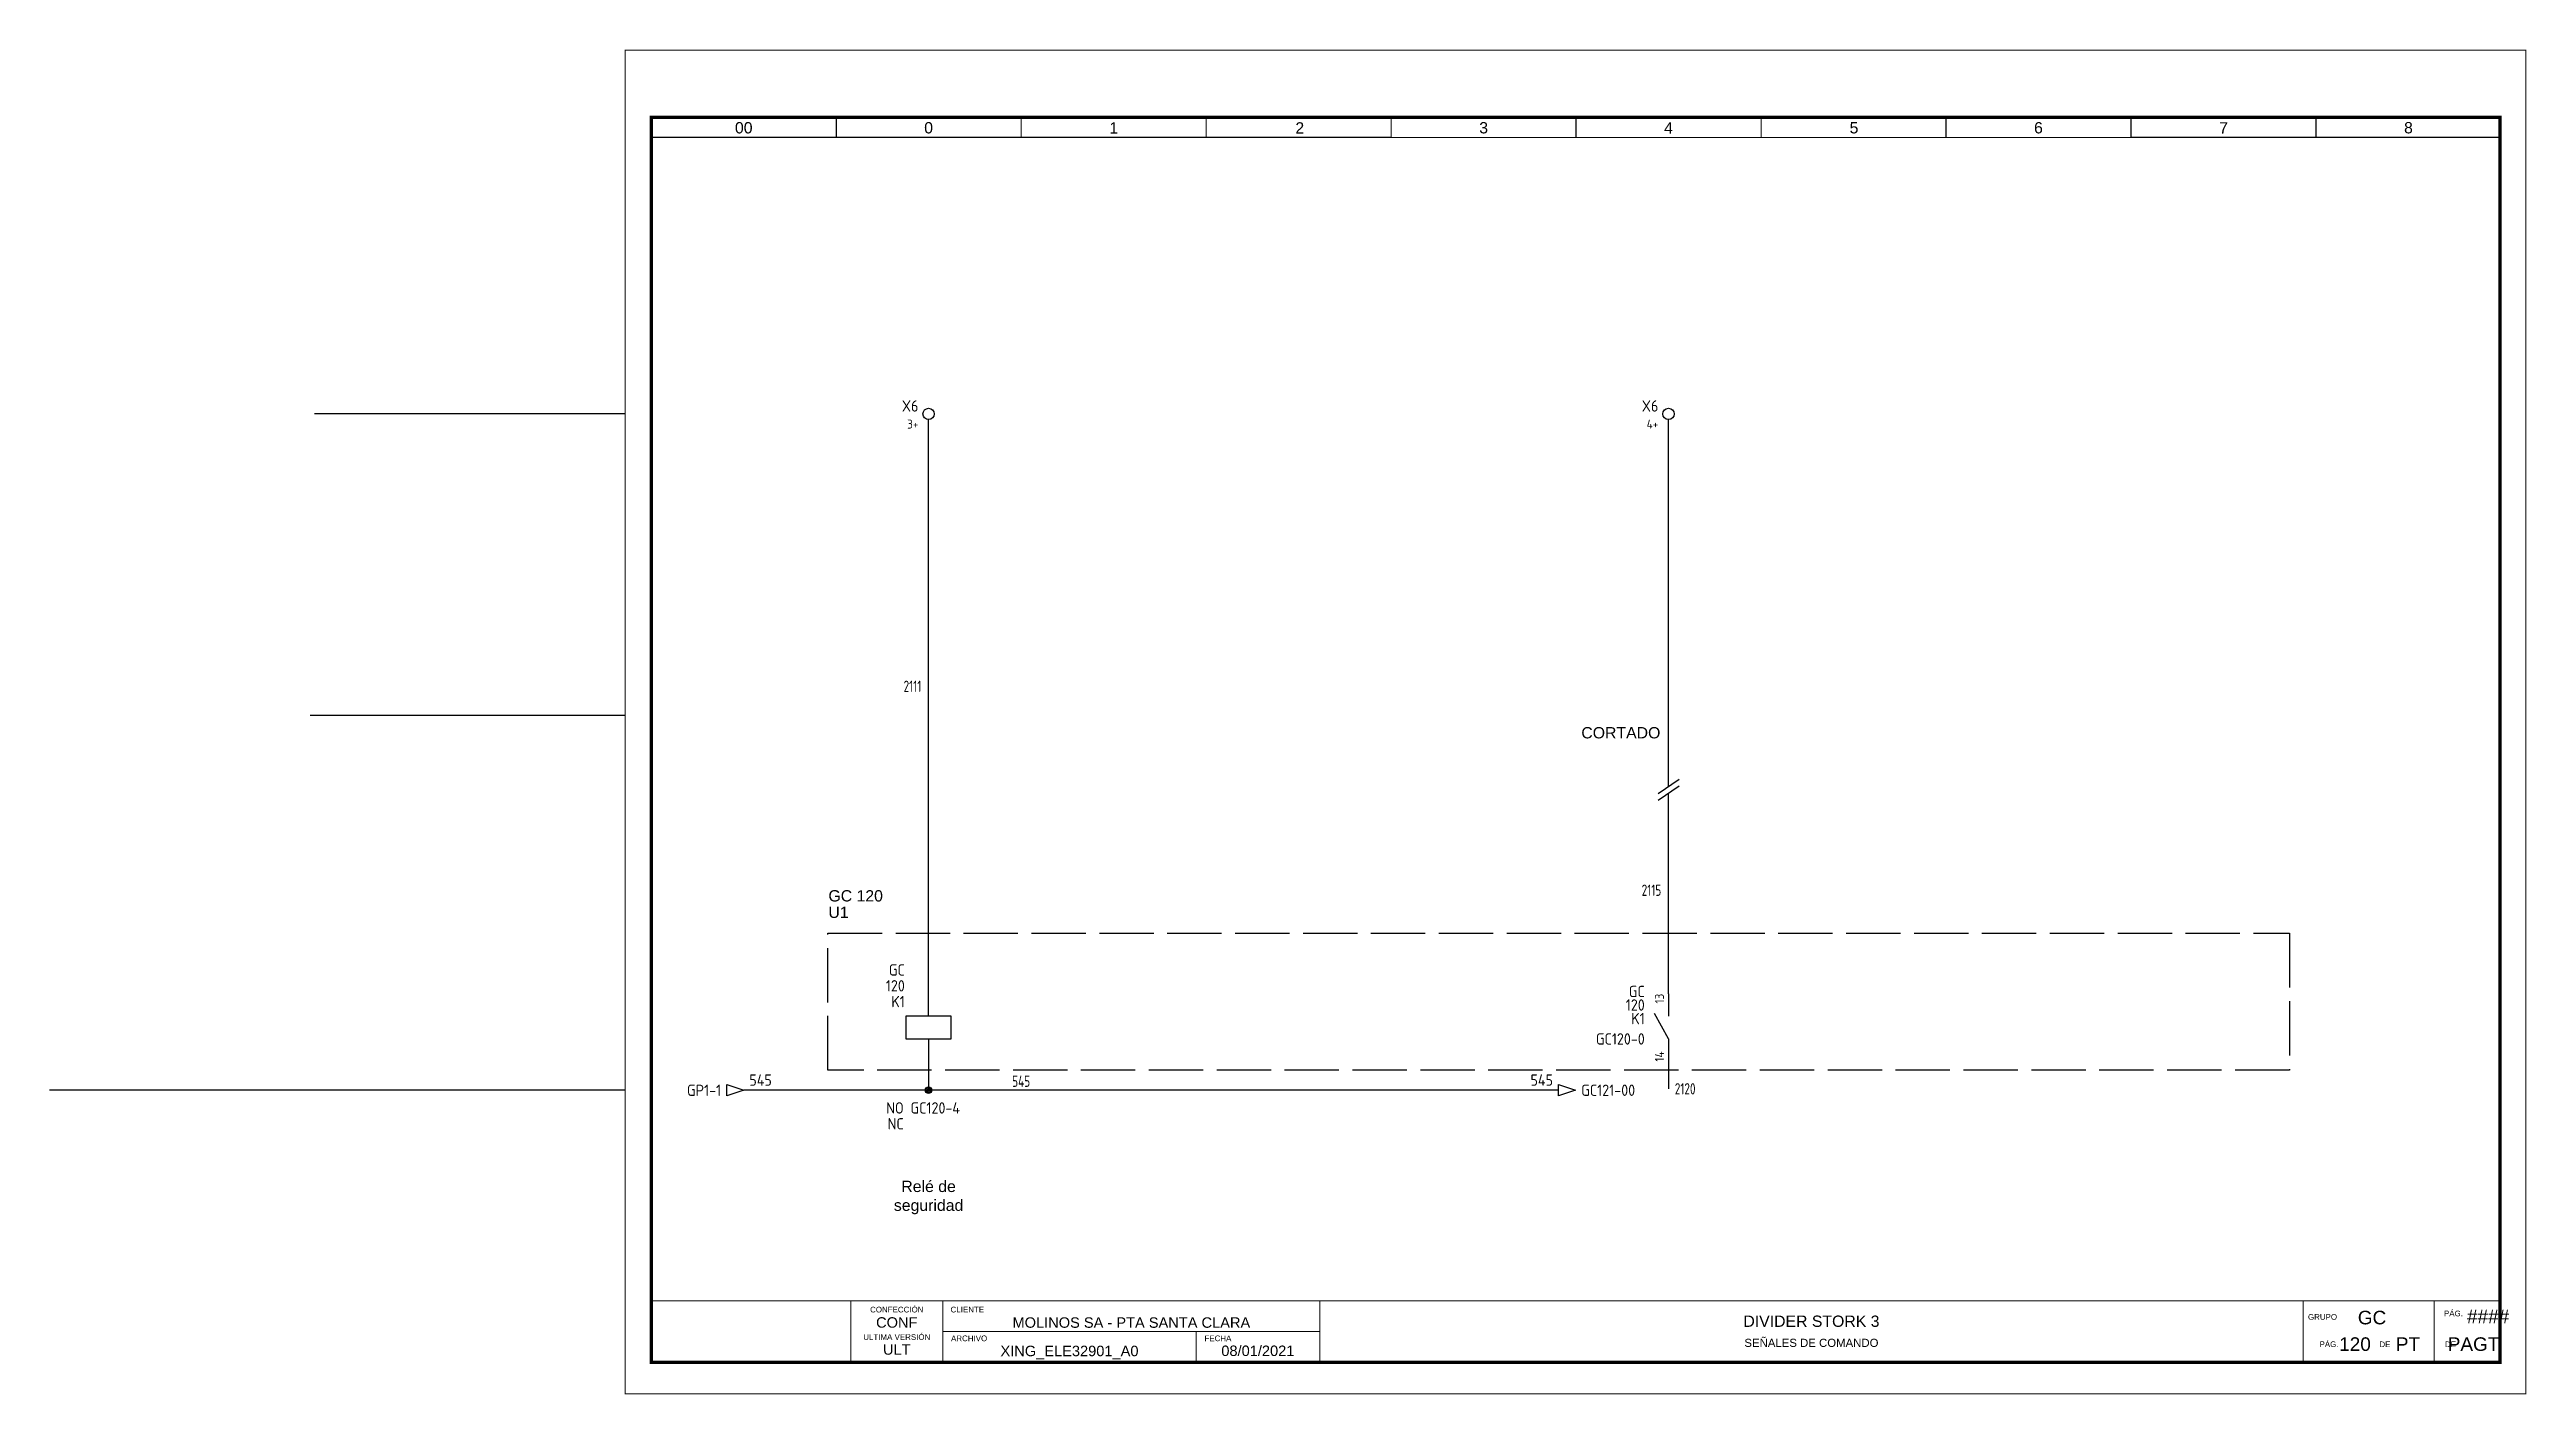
# Model space of a CAD drawing. Header units: millimetres. Extents: x -127 to 420, y 0 to 297.
import ezdxf
from ezdxf.enums import TextEntityAlignment as Align

# ---------------------------------------------------------------- set-up
doc = ezdxf.new("R2010")
doc.units = ezdxf.units.MM
doc.linetypes.add('ACAD_ISO02W100', pattern=[15, 12, -3])
for name, color, linetype in [('DESC', 150, 'Continuous'), ('LOC', 8, 'Continuous'), ('MISC', 7, 'Continuous'), ('RED_15', 20, 'Continuous'), ('SYMS', 7, 'Continuous'), ('TAGS', 150, 'Continuous'), ('TERMS', 123, 'Continuous'), ('WHT_15', 7, 'Continuous'), ('WIREFIXED', 7, 'Continuous'), ('WIRENO', 72, 'Continuous'), ('WIREREF', 52, 'Continuous'), ('WIREREF_DEST', 52, 'Continuous'), ('XREF', 7, 'Continuous'), ('XREFCHILD', 134, 'Continuous')]:
    doc.layers.add(name, color=color, linetype=linetype)
doc.layers.add('eProC - L2', color=41, linetype='Continuous', lineweight=20)
doc.styles.get("Standard").update_dxf_attribs({"font": 'arial.ttf'})
doc.styles.add('WD_IEC', font='ISOCP2.shx', dxfattribs={"width": 0.9, "height": 4})
picture_1 = doc.add_image_def('image1.jpg', size_in_pixel=(564, 174))

# ---------------------------------------------------------------- blocks, each defined once
blk = doc.blocks.new('VCR1')
for p, q in [((0, 2.5), (0, 7.5)), ((0, -2.5), (0, -7.5))]:
    blk.add_line(p, q)
blk.add_lwpolyline([(-5, 2.5), (-5, -2.5), (5, -2.5), (5, 2.5)], close=True)
at = {"style": 'WD_IEC'}
for tag, p in [('INST', (-5.25, 11.5)), ('TAG1', (-5.25, 4.5)), ('LOC', (-5.25, 8)), ('DESC1', (-5.25, -6.85)), ('DESC2', (-5.25, -10.35)), ('DESC3', (-5.25, -13.85))]:
    blk.add_attdef(tag, text='', height=2.5, dxfattribs=at).set_placement(p, align=Align.RIGHT)
blk.add_attdef('TERM01', text='', height=2, rotation=90, dxfattribs=at).set_placement((-1, 7.5), align=Align.RIGHT)
at = {"style": 'WD_IEC', "flags": 1}
for tag, p, height in [('X2TERM01', (0, 7.5), 0.32), ('X4LINK', (-5, 0), 0.32), ('X1LINK', (5, 0), 0.32), ('ASSYCODE', (1, -4), 1), ('FAMILY', (1, -5.5), 1), ('X8TERM02', (0, -7.5), 0.32), ('CATDESC', (1, -7), 1)]:
    blk.add_attdef(tag, p, '', height=height, dxfattribs=at)
at = {"style": 'WD_IEC', "flags": 9}
for tag, p in [('MFG', (-6, 1)), ('CAT', (-6, -1.5))]:
    blk.add_attdef(tag, text='', height=1.5, dxfattribs=at).set_placement(p, align=Align.RIGHT)
at = {"style": 'WD_IEC'}
blk.add_attdef('TERM02', (-1, -7.5), '', height=2, rotation=90, dxfattribs=at)
at = {"lineweight": 9, "style": 'WD_IEC'}
for tag, p in [('NO', (-5.5, -16.5)), ('NC', (-5.5, -20))]:
    blk.add_attdef(tag, text='', height=2.5, dxfattribs=at).set_placement(p, align=Align.TOP_RIGHT)
for tag, p in [('XREFNO', (-4, -16.5)), ('XREFNC', (-4, -20))]:
    blk.add_attdef(tag, text='', height=2.5, dxfattribs=at).set_placement(p, align=Align.TOP_LEFT)
blk = doc.blocks.new('WDDOT')
for radius in [0.72, 0.449, 0.223]:
    blk.add_circle((0, 0), radius)
blk = doc.blocks.new('WD_WNH')
at = {"linetype": 'Continuous', "style": 'WD_IEC', "width": 0.8}
blk.add_attdef('WIRENO', text='', height=2.5, dxfattribs=at).set_placement((0, 0.75), align=Align.CENTER)
at = {"style": 'WD_IEC', "flags": 1}
for tag, p in [('W08USER', (0, 0.375)), ('W04USER', (0, 0.875)), ('W05USER', (0, 0.75)), ('W09USER', (0, 0.25)), ('W03USER', (0, 1)), ('W06USER', (0, 0.625)), ('W07USER', (0, 0.5)), ('W02USER', (0, 1.125)), ('W01USER', (0, 1.25)), ('W10USER', (0, 0.125))]:
    blk.add_attdef(tag, text='', height=0.08, dxfattribs=at).set_placement(p, align=Align.CENTER)
blk = doc.blocks.new('HA1D3')
blk.add_lwpolyline([(0, 0), (-3.75, -1.25), (-3.75, 1.25)], close=True)
at = {"style": 'WD_IEC'}
blk.add_attdef('XREF', text='', height=2.5, dxfattribs=at).set_placement((-5, 0), align=Align.MIDDLE_RIGHT)
at = {"style": 'WD_IEC', "flags": 1}
blk.add_attdef('SIGCODE', text='', height=1, dxfattribs=at).set_placement((-2.5, 1.8), align=Align.RIGHT)
at = {"style": 'WD_IEC'}
for tag, p, height, flags in [('X1TERM01', (0, 0), 0.32, 1), ('WIRENO', (1.25, 1), 2.5, 8)]:
    blk.add_attdef(tag, p, '', height=height, dxfattribs=dict(at, flags=flags))
blk.add_attdef('DESC1', text='', height=2.5, dxfattribs=at).set_placement((1.25, -1), align=Align.TOP_LEFT)
blk = doc.blocks.new('WD_WNV')
at = {"linetype": 'Continuous', "style": 'WD_IEC', "width": 0.8}
blk.add_attdef('WIRENO', text='', height=2.5, dxfattribs=at).set_placement((-1.6, 0), align=Align.MIDDLE_RIGHT)
at = {"style": 'WD_IEC', "flags": 1}
for tag, p in [('W08USER', (-1, 0.375)), ('W04USER', (-1, 0.875)), ('W05USER', (-1, 0.75)), ('W09USER', (-1, 0.25)), ('W03USER', (-1, 1)), ('W06USER', (-1, 0.625)), ('W07USER', (-1, 0.5)), ('W02USER', (-1, 1.125)), ('W01USER', (-1, 1.25)), ('W10USER', (-1, 0.125))]:
    blk.add_attdef(tag, text='', height=0.08, dxfattribs=at).set_placement(p, align=Align.CENTER)
blk = doc.blocks.new('VCR21')
for p, q in [((0, 7.5), (0, 2.5)), ((0, -2.5), (-3.12, 3.12)), ((0, -2.5), (0, -7.5))]:
    blk.add_line(p, q)
at = {"style": 'WD_IEC'}
for tag, p in [('INST', (-5.25, 6.75)), ('LOC', (-5.25, 3.75)), ('TAG2', (-5.25, 0.75)), ('DESC1', (-5.25, -6.75)), ('XREF', (-5.25, -3.75)), ('DESC3', (-5.25, -12.75)), ('DESC2', (-5.25, -9.75))]:
    blk.add_attdef(tag, text='', height=2.5, dxfattribs=at).set_placement(p, align=Align.RIGHT)
blk.add_attdef('TERM01', text='', height=2, rotation=90, dxfattribs=at).set_placement((-1, 7.5), align=Align.RIGHT)
at = {"style": 'WD_IEC', "flags": 1}
for tag, p, height in [('X2TERM01', (0, 7.5), 0.32), ('X4LINK', (-2.75, 0), 0.32), ('X1LINK', (-0.5, 0), 0.32), ('CONTACT', (4, -3.5), 1), ('FAMILY', (4, -5), 1), ('COMMON', (5.25, -4.75), 1), ('X8TERM02', (0, -7.5), 0.32)]:
    blk.add_attdef(tag, p, '', height=height, dxfattribs=at)
at = {"style": 'WD_IEC'}
blk.add_attdef('TERM02', (-1, -7.5), '', height=2, rotation=90, dxfattribs=at)
blk = doc.blocks.new('HA1S1')
blk.add_lwpolyline([(0, 1.25), (3.75, 0), (0, -1.25)], close=True)
at = {"style": 'WD_IEC'}
for tag, height, flags, p in [('WIRENO', 2.5, 8, (-1.25, 1)), ('SIGCODE', 1, 1, (5, 1.8))]:
    blk.add_attdef(tag, text='', height=height, dxfattribs=dict(at, flags=flags)).set_placement(p, align=Align.RIGHT)
at = {"style": 'WD_IEC', "flags": 1}
blk.add_attdef('X4TERM01', (0, 0), '', height=0.32, dxfattribs=at)
at = {"style": 'WD_IEC'}
blk.add_attdef('XREF', text='', height=2.5, dxfattribs=at).set_placement((5, 0), align=Align.MIDDLE_LEFT)
blk.add_attdef('DESC1', text='', height=2.5, dxfattribs=at).set_placement((-1.25, -1), align=Align.TOP_RIGHT)
blk = doc.blocks.new('VT0002')
blk.add_circle((0, 0), 1.25)
at = {"style": 'WD_IEC', "flags": 1}
for tag, p, height in [('ASSYCODE', (2.75, 10.75), 1), ('CATDESC', (2.75, 9.25), 1), ('MFG', (2.75, 7.25), 1.5), ('CAT', (2.75, 4.75), 1.5), ('X4PIN01', (-1.25, 1), 0.25), ('X4TERM01', (-1.25, 0), 0.25), ('X4TERMDESC01', (-1.25, 0.5), 0.4), ('STRIPSEQ', (0, 0), 0.025), ('X2PIN01', (0, 2.25), 0.25), ('X2TERM01', (0, 1.25), 0.25), ('X8PIN01', (0, -0.25), 0.25), ('X2TERMDESC01', (0, 1.75), 0.4), ('X1PIN01', (1.25, 1), 0.25), ('X1TERM01', (1.25, 0), 0.25), ('X1TERMDESC01', (1.25, 0.5), 0.4), ('LINKTERM', (0, -0.04), 0.025), ('X8TERM01', (0, -1.25), 0.25), ('X8TERMDESC01', (0, -0.75), 0.4)]:
    blk.add_attdef(tag, p, '', height=height, dxfattribs=at)
at = {"style": 'WD_IEC'}
for tag, p in [('INST', (-2.25, 6.5)), ('LOC', (-2.25, 3.5)), ('DESC1', (-2.25, -6.25)), ('DESC3', (-2.25, -12.25)), ('DESC2', (-2.25, -9.25))]:
    blk.add_attdef(tag, text='', height=2.5, dxfattribs=at).set_placement(p, align=Align.RIGHT)
at = {"style": 'WD_IEC', "flags": 8}
for tag, height, p in [('TAGSTRIP', 2.5, (-2.25, 0.5)), ('TERM01', 2, (-2.25, -3.25))]:
    blk.add_attdef(tag, text='', height=height, dxfattribs=at).set_placement(p, align=Align.RIGHT)
blk = doc.blocks.new('eproc_rotulo_010')
at = {"layer": 'eProC - L2', "color": 0, "lineweight": 5, "const_width": 0.233}
for points in [[(0.12, 297.12), (420.12, 297.12), (420.12, 0.12), (0.12, 0.12), (0.12, 297.12)], [(5.9, 20.72), (414.37, 20.7)], [(49.98, 7.12), (49.98, 20.72)], [(70.35, 7.12), (70.35, 20.72)], [(153.64, 7.04), (153.64, 20.64)], [(70.35, 13.92), (153.64, 13.92)], [(126.3, 7.12), (126.3, 13.92)]]:
    blk.add_lwpolyline(points, dxfattribs=at)
at = {"layer": 'eProC - L2', "color": 0}
blk.add_lwpolyline([(420.12, 0.12), (420.12, 297.12), (0.12, 297.12), (0.12, 0.12), (420.12, 0.12)], dxfattribs=at)
at = {"layer": 'eProC - L2', "color": 0, "lineweight": 40, "const_width": 0.75}
blk.add_lwpolyline([(5.92, 7.13), (414.37, 7.11), (414.4, 282.24), (5.95, 282.27)], close=True, dxfattribs=at)
at = {"layer": 'eProC - L2', "color": 0, "lineweight": 5, "const_width": 0.233}
for points in [[(46.8, 277.83), (5.9, 277.83), (5.9, 282.27), (46.8, 282.27)], [(87.64, 277.83), (46.75, 277.83), (46.75, 282.27), (87.64, 282.27)], [(128.54, 277.83), (87.64, 277.83), (87.64, 282.26), (128.54, 282.26)], [(169.38, 277.83), (128.49, 277.83), (128.49, 282.26), (169.38, 282.26)], [(210.28, 277.82), (169.38, 277.82), (169.38, 282.26), (210.28, 282.26)], [(251.12, 277.82), (210.23, 277.82), (210.23, 282.26), (251.12, 282.26)], [(292.02, 277.82), (251.12, 277.82), (251.12, 282.25), (292.02, 282.25)], [(332.86, 277.82), (291.97, 277.82), (291.97, 282.25), (332.86, 282.25)], [(373.76, 277.83), (332.86, 277.83), (332.86, 282.27), (373.76, 282.27)], [(414.6, 277.83), (373.71, 277.83), (373.71, 282.27), (414.6, 282.27)]]:
    blk.add_lwpolyline(points, close=True, dxfattribs=at)
at = {"layer": 'eProC - L2', "color": 0, "lineweight": 0, "const_width": 0.233}
for points in [[(370.87, 7.1), (370.87, 20.7)], [(399.87, 7.1), (399.87, 20.7)]]:
    blk.add_lwpolyline(points, dxfattribs=at)
at = {"layer": 'eProC - L2', "color": 0, "lineweight": 20, "char_height": 2.5, "attachment_point": 8}
for s, insert in [('{\\fArial|b0|i0|c0|p18;00}', (26.35, 278.66)), ('{\\fArial|b0|i0|c0|p18;0}', (67.19, 278.66)), ('{\\fArial|b0|i0|c0|p18;1}', (108.09, 278.66)), ('{\\fArial|b0|i0|c0|p18;2}', (149.2, 278.66)), ('{\\fArial|b0|i0|c0|p18;3}', (189.83, 278.66)), ('{\\fArial|b0|i0|c0|p18;4}', (230.67, 278.66)), ('{\\fArial|b0|i0|c0|p18;5}', (271.66, 278.66)), ('{\\fArial|b0|i0|c0|p18;6}', (312.41, 278.66)), ('{\\fArial|b0|i0|c0|p18;7}', (353.31, 278.66)), ('{\\fArial|b0|i0|c0|p18;8}', (394.16, 278.66))]:
    blk.add_mtext(s, dxfattribs=dict(at, insert=insert))
at = {"layer": 'eProC - L2', "color": 0, "char_height": 1.2552}
for s, insert, attachment_point in [('{\\fArial|b0|i0|c0|p18;CONFECCIÓN }', (60.16, 18.11), 8), ('{\\fArial|b0|i0|c0|p18;CLIENTE}', (72.05, 18.11), 7), ('{\\fArial|b0|i0|c0|p18;GRUPO}', (371.96, 16.49), 7), ('{\\fArial|b0|i0|c0|p18;PÁG.}', (402.01, 17.26), 7), ('{\\fArial|b0|i0|c0|p18;ULTIMA VERSIÓN}', (60.16, 12.05), 8), ('{\\fArial|b0|i0|c0|p18;ARCHIVO}', (72.15, 11.76), 7), ('{\\fArial|b0|i0|c0|p18;FECHA}', (128.15, 11.76), 7), ('{\\fArial|b0|i0|c0|p18;PÁG.}', (374.51, 10.46), 7), ('{\\fArial|b0|i0|c0|p18;DE}', (387.74, 10.46), 7), ('{\\fArial|b0|i0|c0|p18;DE}', (402.24, 10.46), 7)]:
    blk.add_mtext(s, dxfattribs=dict(at, insert=insert, attachment_point=attachment_point))
at = {"layer": 'eProC - L2', "color": 0}
for tag, height, p in [('CONF', 2.31, (60.16, 14.76)), ('CLIENTE', 2.31, (111.99, 14.74)), ('DESC_1', 2.5, (262.25, 14.94)), ('ULT', 2.31, (60.16, 8.79)), ('DESC__2', 1.8, (262.25, 10.51)), ('ARCH', 2.31, (98.32, 8.46)), ('FECHA', 2.31, (139.94, 8.5))]:
    blk.add_attdef(tag, text='', height=height, dxfattribs=at).set_placement(p, align=Align.CENTER)
for tag, p in [('GR', (386.11, 17)), ('PGRAL', (411.76, 17.25)), ('PG', (382.35, 11.13)), ('PT', (394.05, 11.13)), ('PAGT', (408.55, 11.13))]:
    blk.add_attdef(tag, text='', height=3, dxfattribs=at).set_placement(p, align=Align.MIDDLE_CENTER)
at = {"layer": 'eProC - L2', "color": 0, "flags": 9}
blk.add_attdef('WD_TB', (0.12, 0.12), '', height=2.5, dxfattribs=at)
at = {"layer": 'eProC - L2', "color": 0}
image = blk.add_image(picture_1, insert=(5.9, 7.12), size_in_units=(44.08, 13.6), dxfattribs=at)
image.dxf.flags = 7

msp = doc.modelspace()

# ---------------------------------------------------------------- linework, layer by layer
for p, q in [((0.12, 216.71), (-68.49, 216.71)), ((0.12, 150.06), (-69.44, 150.06)), ((0.12, 67.23), (-127.04, 67.23)), ((0.12, 67.23), (-127.04, 67.23)), ((0.12, 67.23), (-127.04, 67.23))]:
    msp.add_line(p, q)
at = {"layer": 'DESC', "linetype": 'ACAD_ISO02W100'}
for p, q in [((232.99, 135.9), (228.36, 132.73)), ((232.99, 134.45), (228.36, 131.29))]:
    msp.add_line(p, q, dxfattribs=at)
msp.add_lwpolyline([(44.92, 101.92), (367.85, 101.92), (367.85, 71.65), (44.92, 71.65)], close=True, dxfattribs=at)
at = {"layer": 'RED_15'}
for p, q in [((67.19, 88.57), (67.19, 215.46)), ((230.67, 134.31), (230.67, 215.46)), ((230.67, 88.57), (230.67, 132.87))]:
    msp.add_line(p, q, dxfattribs=at)
at = {"layer": 'WHT_15'}
for p, q in [((67.19, 73.57), (67.19, 67.23)), ((230.67, 73.57), (230.67, 67.55)), ((206.39, 67.23), (26.35, 67.23))]:
    msp.add_line(p, q, dxfattribs=at)

# ---------------------------------------------------------------- block references
at = {"layer": 'eProC - L2'}
msp.add_blockref('eproc_rotulo_010', (0, 0), dxfattribs=at).add_auto_attribs({'PAGT': 'PAGT', 'PGRAL': '####', 'PT': 'PT', 'CONF': 'CONF', 'ULT': 'ULT', 'ARCH': 'XING_ELE32901_A0', 'GR': 'GC', 'PG': '120', 'DESC_1': 'DIVIDER STORK 3', 'DESC__2': 'SEÑALES DE COMANDO', 'FECHA': '08/01/2021', 'CLIENTE': 'MOLINOS SA - PTA SANTA CLARA'})
at = {"layer": 'SYMS', "linetype": 'ACAD_ISO02W100'}
ref = msp.add_blockref('VT0002', (67.19, 216.71), dxfattribs=at)
ref.add_attrib('TERM01', '3+', dxfattribs={"layer": 'TERMS', "height": 2, "style": 'WD_IEC', "flags": 8}).set_placement((64.94, 213.46), align=Align.RIGHT)
ref.add_attrib('TAGSTRIP', 'X6', dxfattribs={"layer": 'TAGS', "height": 2.5, "style": 'WD_IEC', "flags": 8}).set_placement((64.94, 217.21), align=Align.RIGHT)
ref = msp.add_blockref('VT0002', (230.67, 216.71), dxfattribs=at)
ref.add_attrib('TERM01', '4+', dxfattribs={"layer": 'TERMS', "height": 2, "style": 'WD_IEC', "flags": 8}).set_placement((228.42, 213.46), align=Align.RIGHT)
ref.add_attrib('TAGSTRIP', 'X6', dxfattribs={"layer": 'TAGS', "height": 2.5, "style": 'WD_IEC', "flags": 8}).set_placement((228.42, 217.21), align=Align.RIGHT)
at = {"layer": 'SYMS'}
ref = msp.add_blockref('VCR1', (67.19, 81.07), dxfattribs=at)
ref.add_attrib('NC', 'NC', dxfattribs={"layer": 'MISC', "lineweight": 9, "height": 2.5, "style": 'WD_IEC'}).set_placement((61.69, 61.07), align=Align.TOP_RIGHT)
ref.add_attrib('XREFNO', 'GC120-4', dxfattribs={"layer": 'XREF', "lineweight": 9, "height": 2.5, "style": 'WD_IEC'}).set_placement((63.19, 64.57), align=Align.TOP_LEFT)
ref.add_attrib('NO', 'NO', dxfattribs={"layer": 'MISC', "lineweight": 9, "height": 2.5, "style": 'WD_IEC'}).set_placement((61.69, 64.57), align=Align.TOP_RIGHT)
ref.add_attrib('LOC', '120', dxfattribs={"layer": 'LOC', "height": 2.5, "style": 'WD_IEC'}).set_placement((61.94, 89.07), align=Align.RIGHT)
ref.add_attrib('INST', 'GC', dxfattribs={"layer": 'LOC', "height": 2.5, "style": 'WD_IEC'}).set_placement((61.94, 92.57), align=Align.RIGHT)
ref.add_attrib('TAG1', 'K1', dxfattribs={"layer": 'TAGS', "height": 2.5, "style": 'WD_IEC'}).set_placement((61.94, 85.57), align=Align.RIGHT)
ref = msp.add_blockref('VCR21', (230.67, 81.07), dxfattribs=at)
ref.add_attrib('TERM02', '14', (229.67, 73.57), dxfattribs={"layer": 'TERMS', "height": 2, "rotation": 90, "style": 'WD_IEC'})
ref.add_attrib('TERM01', '13', dxfattribs={"layer": 'TERMS', "height": 2, "rotation": 90, "style": 'WD_IEC'}).set_placement((229.67, 88.57), align=Align.RIGHT)
ref.add_attrib('XREF', 'GC120-0', dxfattribs={"layer": 'XREFCHILD', "height": 2.5, "style": 'WD_IEC'}).set_placement((225.42, 77.32), align=Align.RIGHT)
ref.add_attrib('LOC', '120', dxfattribs={"layer": 'LOC', "height": 2.5, "style": 'WD_IEC'}).set_placement((225.42, 84.82), align=Align.RIGHT)
ref.add_attrib('INST', 'GC', dxfattribs={"layer": 'LOC', "height": 2.5, "style": 'WD_IEC'}).set_placement((225.42, 87.82), align=Align.RIGHT)
ref.add_attrib('TAG2', 'K1', dxfattribs={"layer": 'TAGS', "height": 2.5, "style": 'WD_IEC'}).set_placement((225.42, 81.82), align=Align.RIGHT)
ref = msp.add_blockref('HA1D3', (26.35, 67.23), dxfattribs=at)
ref.add_attrib('XREF', 'GP1-1', dxfattribs={"layer": 'XREF', "height": 2.5, "style": 'WD_IEC'}).set_placement((21.35, 67.23), align=Align.MIDDLE_RIGHT)
ref.add_attrib('WIRENO', '545', (27.6, 68.23), dxfattribs={"layer": 'WIREREF_DEST', "height": 2.5, "style": 'WD_IEC', "flags": 8})
msp.add_blockref('WDDOT', (67.19, 67.23), dxfattribs=at)
at = {"layer": 'SYMS', "linetype": 'ACAD_ISO02W100'}
ref = msp.add_blockref('HA1S1', (206.39, 67.23), dxfattribs=at)
ref.add_attrib('XREF', 'GC121-00', dxfattribs={"layer": 'XREF', "height": 2.5, "style": 'WD_IEC'}).set_placement((211.39, 67.23), align=Align.MIDDLE_LEFT)
ref.add_attrib('WIRENO', '545', dxfattribs={"layer": 'WIREREF', "height": 2.5, "style": 'WD_IEC', "flags": 8}).set_placement((205.14, 68.23), align=Align.RIGHT)
at = {"layer": 'WIREFIXED'}
ref = msp.add_blockref('WD_WNV', (67.19, 156.51), dxfattribs=at)
ref.add_attrib('WIRENOF', '2111', dxfattribs={"linetype": 'Continuous', "height": 2.5, "style": 'WD_IEC', "width": 0.8}).set_placement((65.59, 156.51), align=Align.MIDDLE_RIGHT)
ref = msp.add_blockref('WD_WNV', (230.67, 111.44), dxfattribs=at)
ref.add_attrib('WIRENOF', '2115', dxfattribs={"linetype": 'Continuous', "height": 2.5, "style": 'WD_IEC', "width": 0.8}).set_placement((229.07, 111.44), align=Align.MIDDLE_RIGHT)
ref = msp.add_blockref('WD_WNV', (230.67, 67.55), dxfattribs=at)
ref.add_attrib('WIRENOF', '2120', dxfattribs={"linetype": 'Continuous', "height": 2.5, "style": 'WD_IEC', "width": 0.8}).set_placement((236.64, 67.55), align=Align.MIDDLE_RIGHT)
at = {"layer": 'WIRENO'}
ref = msp.add_blockref('WD_WNH', (87.64, 67.23), dxfattribs=at)
ref.add_attrib('WIRENO', '545', dxfattribs={"linetype": 'Continuous', "height": 2.5, "style": 'WD_IEC', "width": 0.8}).set_placement((87.64, 67.98), align=Align.CENTER)

# ---------------------------------------------------------------- texts
at = {"layer": 'DESC', "linetype": 'ACAD_ISO02W100', "char_height": 2.5, "attachment_point": 1}
for s, insert in [('GC 120', (45.06, 111.45)), ('U1', (45.06, 107.81))]:
    msp.add_mtext_dynamic_manual_height_columns(s, width=29.4336, gutter_width=12.5, heights=[0], dxfattribs=dict(at, insert=insert))
at = {"layer": 'TAGS', "char_height": 2.5, "attachment_point": 2}
for s, insert in [('CORTADO', (220.14, 147.49)), ('Relé de ^Jseguridad', (67.19, 47.24))]:
    msp.add_mtext_dynamic_manual_height_columns(s, width=32.7092, gutter_width=12.5, heights=[0], dxfattribs=dict(at, insert=insert))

doc.saveas('drawing.dxf')
